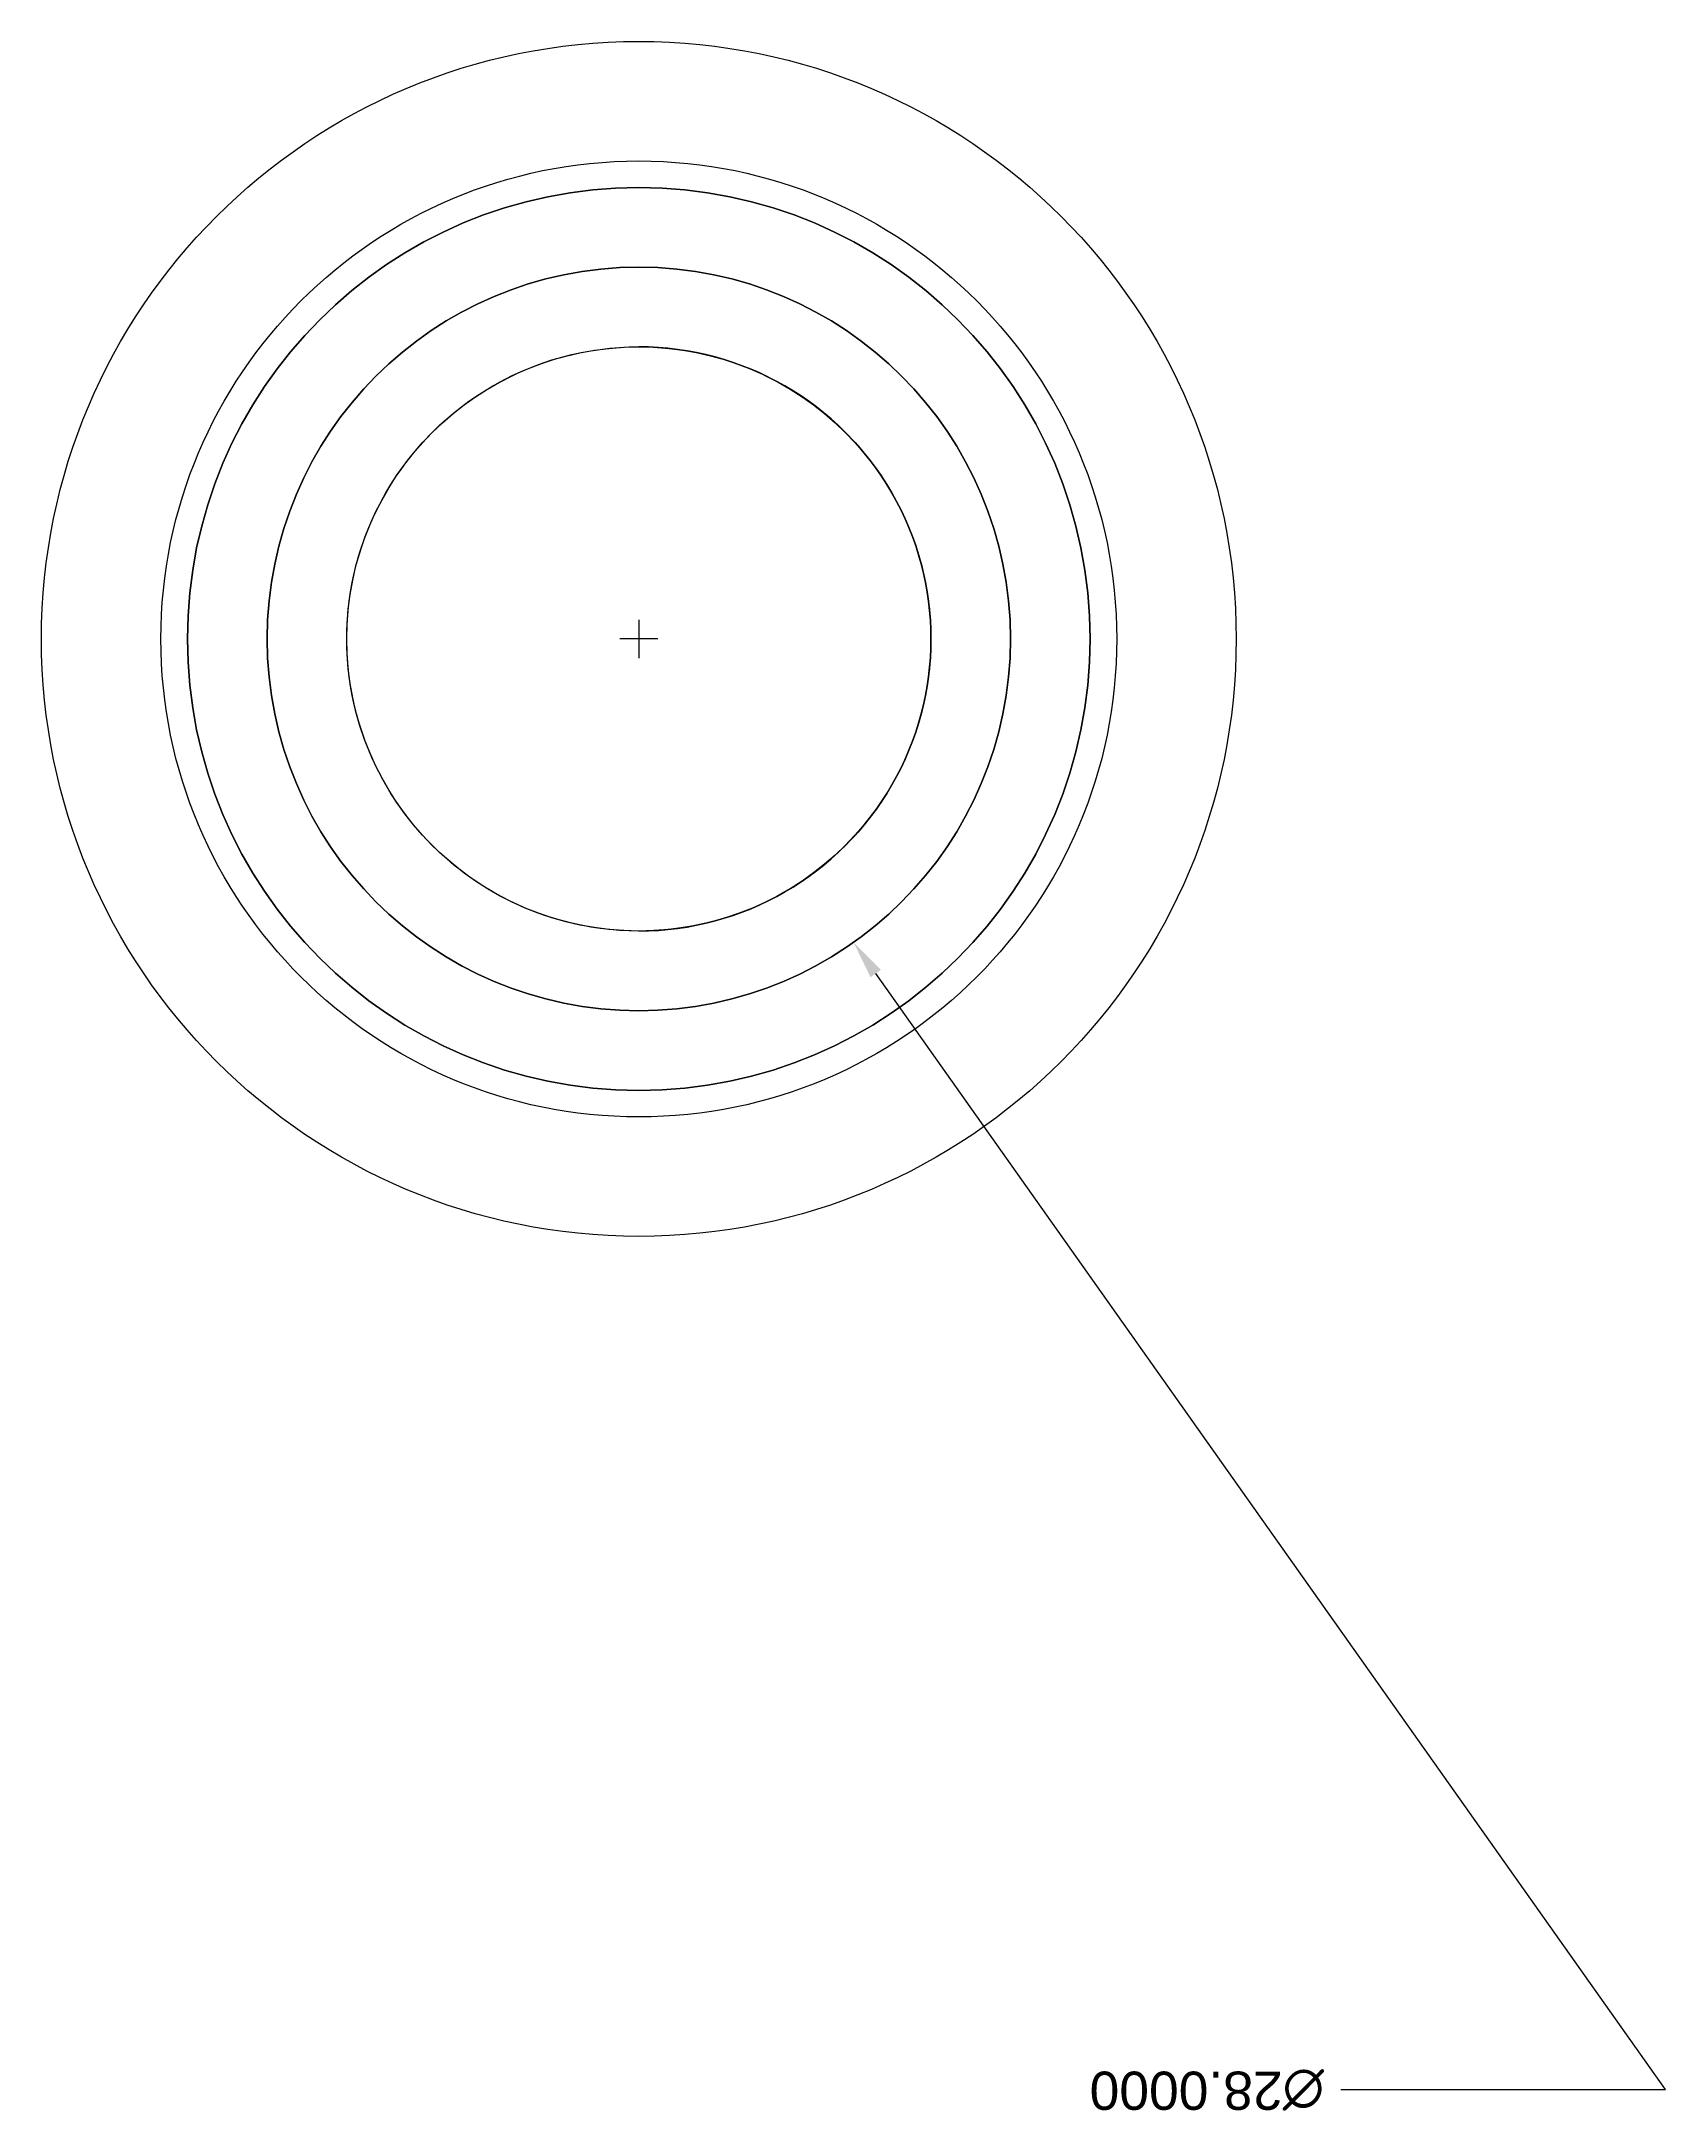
# Model space of a CAD drawing. Header units: inches. Extents: x 56.2 to 117.3, y 15.8 to 93.9.
import ezdxf

# ---------------------------------------------------------------- set-up
doc = ezdxf.new("R2010")
doc.units = ezdxf.units.IN
doc.header["$MEASUREMENT"] = 0
doc.styles.get("Standard").update_dxf_attribs({"font": 'arial.ttf'})
doc.dimstyles.new('Annotative', dxfattribs={"dimscale": 0, "dimtxt": 0.18, "dimasz": 0.18, "dimexe": 0.18, "dimexo": 0.0625, "dimgap": 0.09, "dimtad": 0, "dimtih": 1, "dimtoh": 1, "dimdec": 4, "dimzin": 0, "dimdsep": 46, "dimtxsty": 'Standard', "dimcen": 0.09, "dimadec": 0, "dimazin": 0, "dimtfac": 1, "dimtdec": 4, "dimtofl": 0, "dimtmove": 0, "dimatfit": 3, "dimfxl": 1, "dimtolj": 1, "dimtzin": 0, "dimarcsym": 0})

# ---------------------------------------------------------------- blocks, each defined once
blk = doc.blocks.new('*D3')
at = {"color": 0, "lineweight": -2, "transparency": 16777216}
for p, q in [((78.676, 72.103), (78.676, 70.663)), ((79.396, 71.383), (77.956, 71.383)), ((117.348, 16.758), (87.597, 58.781)), ((105.119, 16.758), (117.348, 16.758))]:
    blk.add_line(p, q, dxfattribs=at)
at = {"color": 0, "transparency": 16777216}
blk.add_solid([(87.402, 58.642), (87.793, 58.92), (86.765, 59.956)], dxfattribs=at)
at = {"layer": 'Defpoints', "color": 0, "transparency": 16777216}
for p in [(70.587, 82.809, 12), (86.765, 59.956, 12)]:
    blk.add_point(p, dxfattribs=at)
at = {"color": 0, "transparency": 16777216, "insert": (100.07, 16.758), "char_height": 1.44, "attachment_point": 5, "rotation": 180}
blk.add_mtext('\\A1;∅28.0000', dxfattribs=at)

msp = doc.modelspace()

# ---------------------------------------------------------------- linework, layer by layer
msp.add_line((78.67843, 82.3827, 12), (78.67843, 82.3827, 3))
for centre, radius in [((78.67599, 71.3827, 3), 22.5), ((78.67599, 71.3827), 22.5), ((78.67599, 71.3827, 3), 18), ((78.67599, 71.3827, 8.5), 17), ((78.67599, 71.3827, 12), 14), ((78.67599, 71.3827), 11)]:
    msp.add_circle(centre, radius)
at = {"extrusion": (0, 0, -1)}
for centre, radius in [((-78.67599, 71.3827, -4), 17), ((-78.67599, 71.3827, -8.5), 14)]:
    msp.add_circle(centre, radius, dxfattribs=at)
for centre, start, end in [((-78.67599, 71.3827, -12), 269.9872858, 90.0127142), ((-78.68087, 71.3827, -12), 89.9872858, 270.0127142), ((-78.67599, 71.3827, -3), 90.0127142, 180), ((-78.67599, 71.3827, -3), 180, 269.9872858)]:
    msp.add_arc(centre, 11, start, end, dxfattribs=at)
msp.add_arc((78.68087, 71.3827, 3), 11, 269.9872858, 90.0127142)

# ---------------------------------------------------------------- dimensions: what is measured, and where the dimension line sits
dim = msp.add_diameter_dim_2p(p1=(70.58659, 82.80906, 12), p2=(86.76538, 59.95634, 12), dimstyle='Annotative')
dim.commit()
dim.dimension.update_dxf_attribs({"geometry": '*D3', "text_midpoint": (100.07001, 16.75819), "dimtype": 163})

doc.saveas('drawing.dxf')
